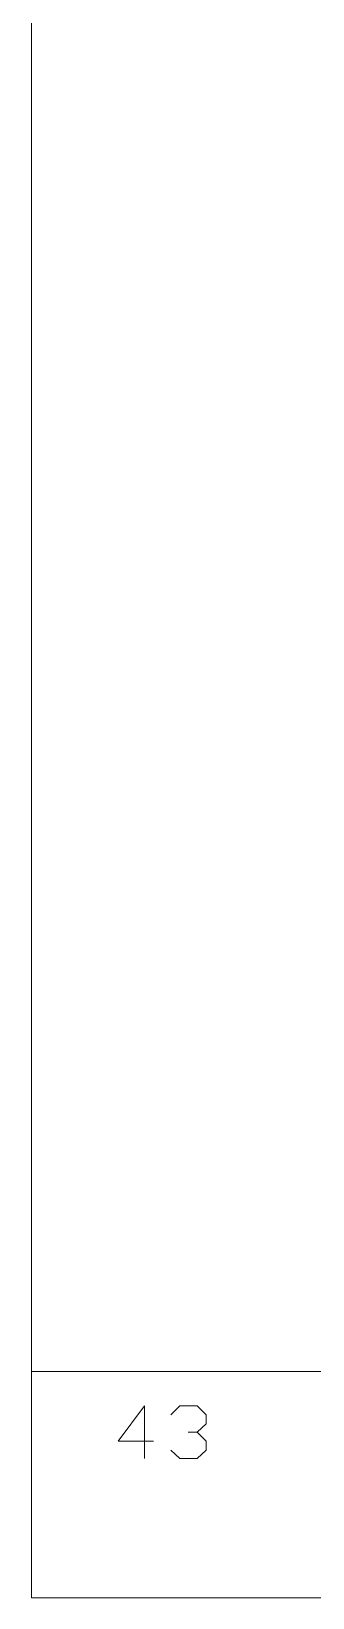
# Model space of a CAD drawing. Header units: millimetres. Extents: x 18 to 1853, y 466 to 763.
# Drawn here: x 1701.8 to 1717.9, y 526.4 to 616.4 of the extents above; entities that cross this region are included whole.
import ezdxf

# ---------------------------------------------------------------- set-up
doc = ezdxf.new("R2010")
doc.units = ezdxf.units.MM
doc.header["$MEASUREMENT"] = 0
doc.layers.add('1', color=7, linetype='Continuous')

msp = doc.modelspace()

# ---------------------------------------------------------------- linework, layer by layer
at = {"color": 255, "linetype": 'Continuous', "lineweight": 0}
for points in [[(1701.774, 539.418), (1841.787, 539.418)], [(1708.79, 535.416), (1706.763, 535.416), (1708.271, 537.443), (1708.271, 534.429)], [(1709.778, 536.924), (1710.297, 537.443), (1711.285, 537.443), (1711.805, 536.924), (1711.805, 536.404), (1711.285, 535.936), (1710.765, 535.936)], [(1711.285, 535.936), (1711.805, 535.416), (1711.805, 534.897), (1711.285, 534.429), (1710.297, 534.429), (1709.778, 534.897)]]:
    msp.add_lwpolyline(points, dxfattribs=at)
at = {"layer": '1', "color": 10, "linetype": 'Continuous', "lineweight": 0}
for points in [[(1701.774, 682.601), (1701.774, 526.425)], [(1701.774, 526.425), (1841.787, 526.425)]]:
    msp.add_lwpolyline(points, dxfattribs=at)

doc.saveas('drawing.dxf')
